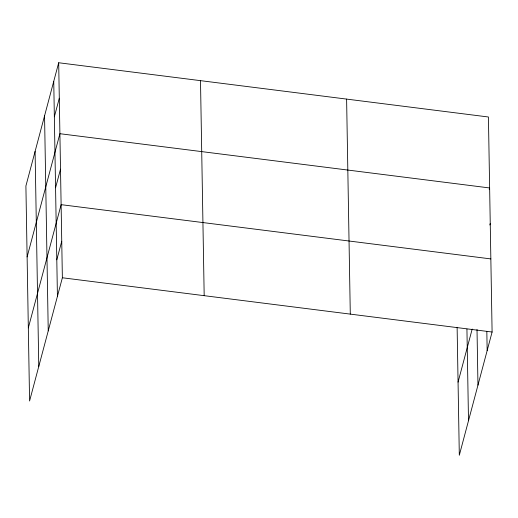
<?xml version="1.0" encoding="UTF-8"?>
<svg xmlns="http://www.w3.org/2000/svg" width="518" height="518" viewBox="0 0 518 518"><rect width="100%" height="100%" fill="white"/><g stroke="black" fill="none" stroke-linecap="round" stroke-linejoin="round"><path stroke-width="0.78" d="M58.689 62.749L25.9 185.981L29.578 401.003L62.367 277.771L58.689 62.749L488.422 116.997L492.1 332.019L459.311 455.251L457.122 327.311M54.351 116.809L59.298 98.232M27.117 256.934L59.9 133.709L489.633 187.956L489.225 189.504M55.568 187.762L60.509 169.185M28.328 327.894L61.118 204.662L490.85 258.916M56.799 259.796L61.746 241.22M489.827 224.98L490.242 223.433M458.061 382.142L472.189 329.04M62.367 277.771L492.1 332.019M486.829 331.526L487.16 350.595M477.013 329.506L477.965 385.133M466.932 329.059L468.499 420.713M346.607 99.1L350.291 314.115M200.498 80.653L204.183 295.674M53.742 81.332L57.427 296.348M44.554 115.864L48.239 330.885M35.088 151.444L38.772 366.466"/></g></svg>
